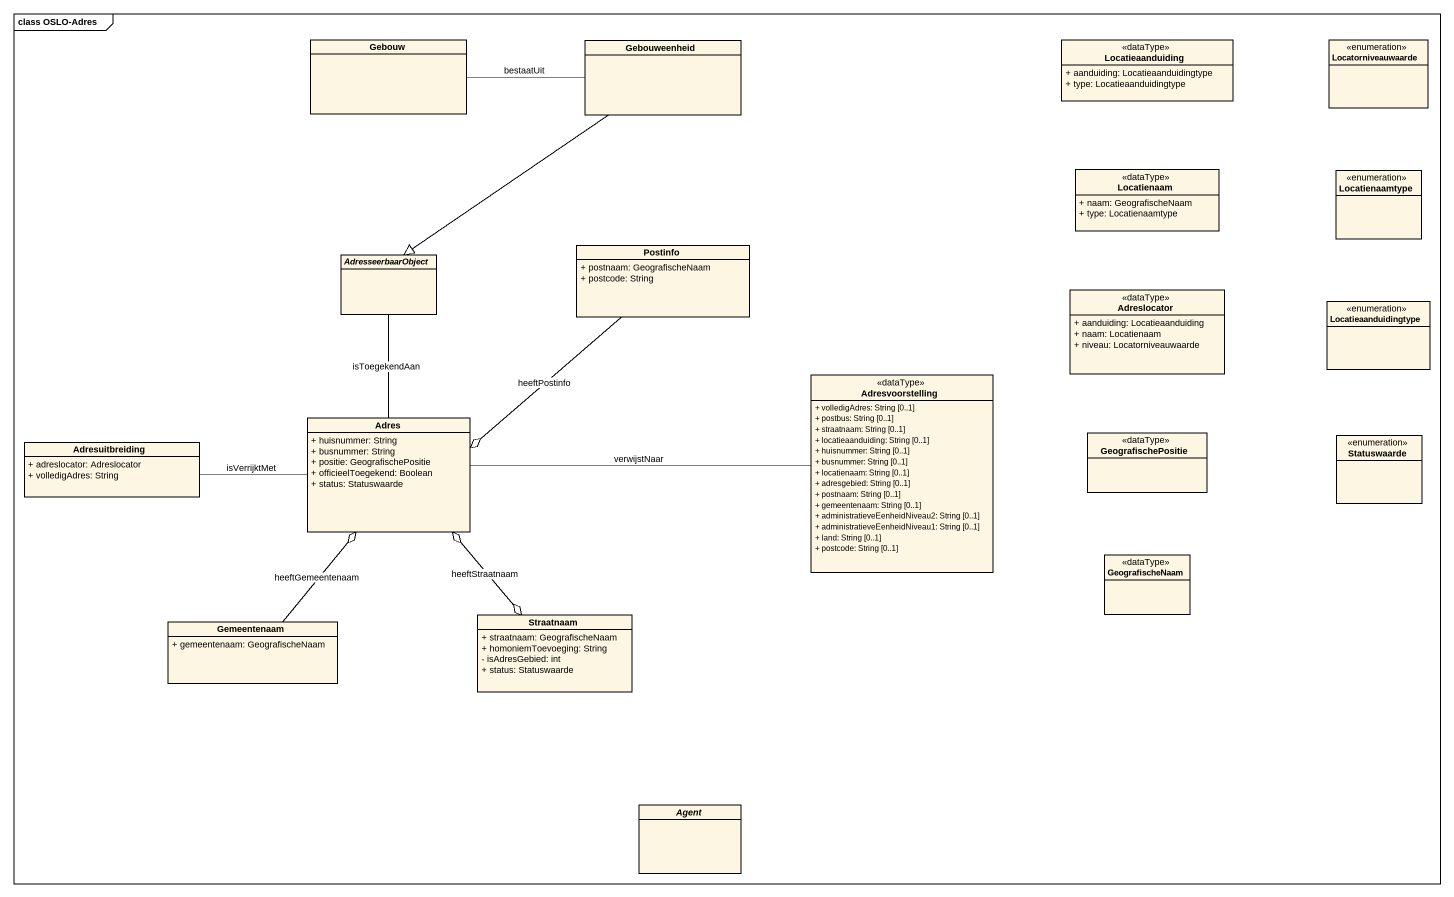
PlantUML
@startuml
mainframe class OSLO-Adres
hide circle
hide empty members
skinparam classAttributeIconSize 0
class Gebouw
class Gebouweenheid
class Locatieaanduiding <<dataType>> {
  + aanduiding: Locatieaanduidingtype
  + type: Locatieaanduidingtype
}
enum Locatorniveauwaarde
class Locatienaam <<dataType>> {
  + naam: GeografischeNaam
  + type: Locatienaamtype
}
enum Locatienaamtype
abstract class AdresseerbaarObject
class Postinfo {
  + postnaam: GeografischeNaam
  + postcode: String
}
class Adreslocator <<dataType>> {
  + aanduiding: Locatieaanduiding
  + naam: Locatienaam
  + niveau: Locatorniveauwaarde
}
enum Locatieaanduidingtype
class Adresvoorstelling <<dataType>> {
  + volledigAdres: String [0..1]
  + postbus: String [0..1]
  + straatnaam: String [0..1]
  + locatieaanduiding: String [0..1]
  + huisnummer: String [0..1]
  + busnummer: String [0..1]
  + locatienaam: String [0..1]
  + adresgebied: String [0..1]
  + postnaam: String [0..1]
  + gemeentenaam: String [0..1]
  + administratieveEenheidNiveau2: String [0..1]
  + administratieveEenheidNiveau1: String [0..1]
  + land: String [0..1]
  + postcode: String [0..1]
}
class Adresuitbreiding {
  + adreslocator: Adreslocator
  + volledigAdres: String
}
class Adres {
  + huisnummer: String
  + busnummer: String
  + positie: GeografischePositie
  + officieelToegekend: Boolean
  + status: Statuswaarde
}
class GeografischePositie <<dataType>>
enum Statuswaarde
class GeografischeNaam <<dataType>>
class Gemeentenaam {
  + gemeentenaam: GeografischeNaam
}
class Straatnaam {
  + straatnaam: GeografischeNaam
  + homoniemToevoeging: String
  - isAdresGebied: int
  + status: Statuswaarde
}
abstract class "Agent" as Agent_
Gebouweenheid -left- Gebouw : bestaatUit
Gebouweenheid --|> AdresseerbaarObject
Adresvoorstelling -left- Adres : verwijstNaar
Adres -up- AdresseerbaarObject : isToegekendAan
Adres o-up- Postinfo : heeftPostinfo
Adres -left- Adresuitbreiding : isVerrijktMet
Adres o-- Gemeentenaam : heeftGemeentenaam
Adres o--o Straatnaam : heeftStraatnaam
@enduml
